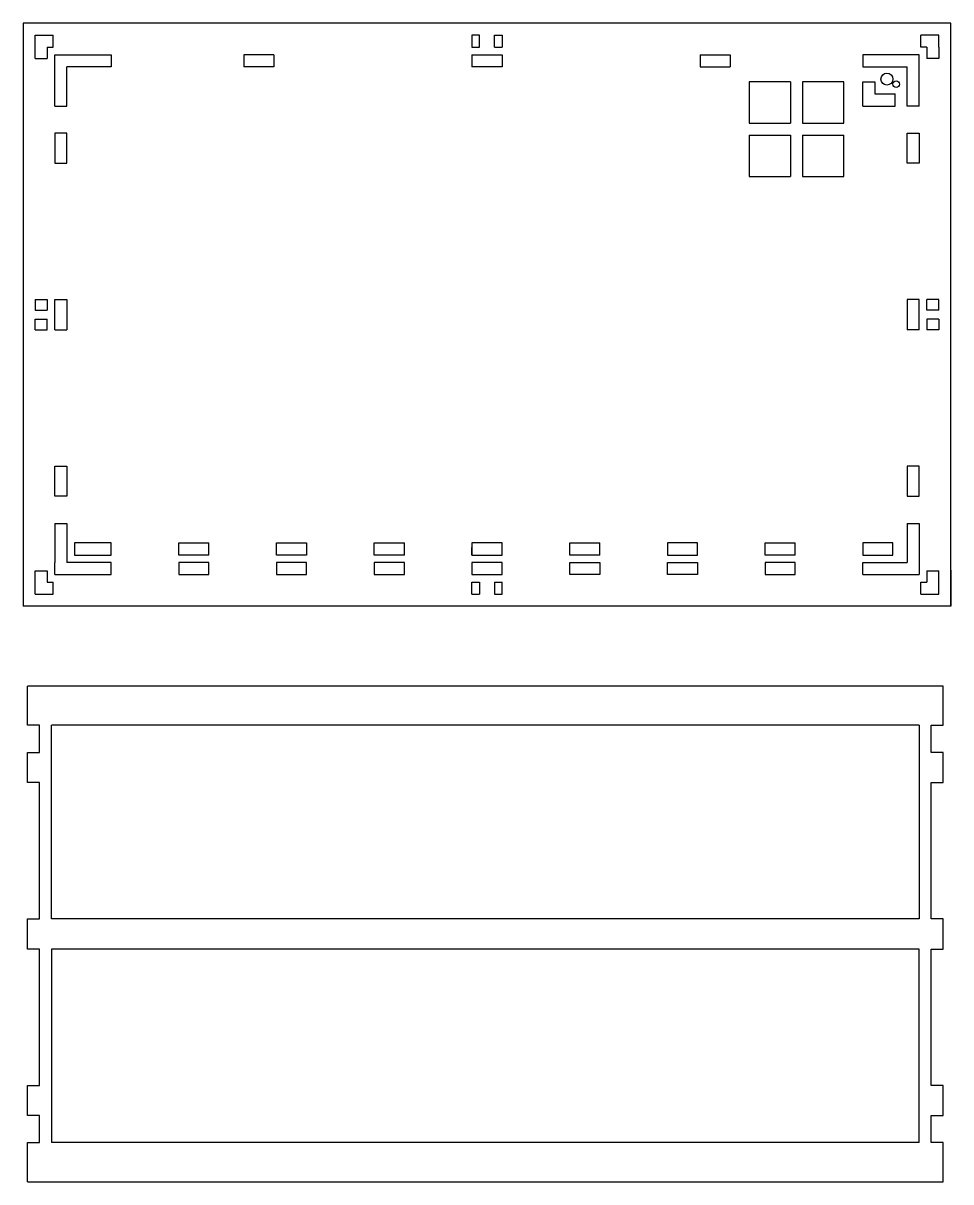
# Model space of a CAD drawing. Header units: millimetres. Extents: x 1909 to 5401, y -1249 to 880.
# Drawn here: x 3246 to 3862, y -1225 to -456 of the extents above; entities that cross this region are included whole.
import ezdxf

# ---------------------------------------------------------------- set-up
doc = ezdxf.new("R2010")
doc.units = ezdxf.units.MM

msp = doc.modelspace()

# ---------------------------------------------------------------- linework, layer by layer
for p, q in [((3861.99, -456.25), (3245.99, -456.25)), ((3245.99, -456.25), (3245.99, -843.25)), ((3861.99, -843.25), (3861.99, -456.25)), ((3253.99, -472.25), (3253.99, -464.25)), ((3253.99, -464.25), (3265.99, -464.25)), ((3265.99, -472.25), (3265.99, -464.25)), ((3548.99, -464.25), (3543.99, -464.25)), ((3543.99, -464.25), (3543.99, -472.25)), ((3548.99, -472.25), (3548.99, -464.25)), ((3558.99, -472.25), (3558.99, -464.25)), ((3558.99, -464.25), (3563.99, -464.25)), ((3563.99, -464.25), (3563.99, -472.25)), ((3853.99, -464.25), (3841.99, -464.25)), ((3841.99, -472.25), (3841.99, -464.25)), ((3853.99, -472.25), (3853.99, -464.25)), ((3253.99, -479.75), (3253.99, -472.25)), ((3261.99, -472.25), (3265.99, -472.25)), ((3261.99, -472.25), (3261.99, -479.75)), ((3543.99, -472.25), (3548.99, -472.25)), ((3558.99, -472.25), (3563.99, -472.25)), ((3845.99, -472.25), (3841.99, -472.25)), ((3845.99, -472.25), (3845.99, -479.75)), ((3853.99, -472.25), (3853.99, -479.75)), ((3253.99, -479.75), (3261.99, -479.75)), ((3266.99, -477.25), (3304.41, -477.25)), ((3266.99, -485.25), (3266.99, -477.25)), ((3304.41, -477.25), (3304.41, -485.25)), ((3412.49, -477.25), (3392.49, -477.25)), ((3392.49, -477.25), (3392.49, -485.25)), ((3412.49, -477.25), (3412.49, -485.25)), ((3543.99, -477.25), (3543.99, -485.25)), ((3543.99, -477.25), (3563.99, -477.25)), ((3563.99, -477.25), (3563.99, -485.25)), ((3695.49, -477.25), (3695.49, -485.25)), ((3695.49, -477.25), (3715.49, -477.25)), ((3715.49, -477.25), (3715.49, -485.25)), ((3840.99, -477.25), (3803.57, -477.25)), ((3803.57, -477.25), (3803.57, -485.25)), ((3840.99, -485.25), (3840.99, -477.25)), ((3853.99, -479.75), (3845.99, -479.75)), ((3266.99, -511.25), (3266.99, -485.25)), ((3266.99, -511.25), (3266.99, -485.25)), ((3274.99, -511.25), (3274.99, -485.25)), ((3304.41, -485.25), (3274.99, -485.25)), ((3412.49, -485.25), (3392.49, -485.25)), ((3563.99, -485.25), (3543.99, -485.25)), ((3695.49, -485.25), (3715.49, -485.25)), ((3803.57, -485.25), (3832.99, -485.25)), ((3832.99, -511.25), (3832.99, -485.25)), ((3840.99, -511.25), (3840.99, -485.25)), ((3840.99, -511.25), (3840.99, -485.25)), ((3728.03, -495.12), (3728.03, -522.62)), ((3755.53, -495.12), (3728.03, -495.12)), ((3755.53, -495.12), (3755.53, -522.62)), ((3791.03, -495.12), (3763.53, -495.12)), ((3763.53, -495.12), (3763.53, -522.62)), ((3791.03, -522.62), (3791.03, -495.12)), ((3803.57, -495.25), (3811.57, -495.25)), ((3803.57, -503.25), (3803.57, -495.25)), ((3811.57, -495.25), (3811.57, -503.25)), ((3803.57, -511.25), (3803.57, -503.25)), ((3811.57, -503.25), (3824.99, -503.25)), ((3824.99, -511.25), (3824.99, -503.25)), ((3266.99, -511.25), (3274.99, -511.25)), ((3803.57, -511.25), (3811.57, -511.25)), ((3811.57, -511.25), (3824.99, -511.25)), ((3840.99, -511.25), (3832.99, -511.25)), ((3728.03, -522.62), (3755.53, -522.62)), ((3763.53, -522.62), (3791.03, -522.62)), ((3266.99, -529.25), (3266.99, -549.25)), ((3274.99, -529.25), (3266.99, -529.25)), ((3274.99, -549.25), (3274.99, -529.25)), ((3728.03, -530.62), (3755.53, -530.62)), ((3728.03, -530.62), (3728.03, -558.12)), ((3755.53, -530.62), (3755.53, -558.12)), ((3763.53, -530.62), (3763.53, -558.12)), ((3763.53, -530.62), (3791.03, -530.62)), ((3791.03, -558.12), (3791.03, -530.62)), ((3832.99, -549.25), (3832.99, -529.25)), ((3832.99, -529.25), (3840.99, -529.25)), ((3840.99, -529.25), (3840.99, -549.25)), ((3266.99, -549.25), (3274.99, -549.25)), ((3840.99, -549.25), (3832.99, -549.25)), ((3728.03, -558.12), (3755.53, -558.12)), ((3763.53, -558.12), (3791.03, -558.12)), ((3253.99, -639.75), (3253.99, -646.75)), ((3253.99, -639.75), (3261.99, -639.75)), ((3261.99, -639.75), (3261.99, -646.75)), ((3266.99, -639.75), (3274.99, -639.75)), ((3266.99, -659.75), (3266.99, -639.75)), ((3274.99, -639.75), (3274.99, -659.75)), ((3840.99, -639.75), (3832.99, -639.75)), ((3832.99, -639.75), (3832.99, -659.75)), ((3840.99, -659.75), (3840.99, -639.75)), ((3853.99, -639.75), (3845.99, -639.75)), ((3845.99, -646.75), (3845.99, -639.75)), ((3853.99, -646.75), (3853.99, -639.75)), ((3253.99, -646.75), (3261.99, -646.75)), ((3253.99, -652.75), (3261.99, -652.75)), ((3253.99, -659.75), (3253.99, -652.75)), ((3261.99, -659.75), (3261.99, -652.75)), ((3853.99, -646.75), (3845.99, -646.75)), ((3845.99, -652.75), (3845.99, -659.75)), ((3853.99, -652.75), (3845.99, -652.75)), ((3853.99, -652.75), (3853.99, -659.75)), ((3253.99, -659.75), (3261.99, -659.75)), ((3266.99, -659.75), (3274.99, -659.75)), ((3840.99, -659.75), (3832.99, -659.75)), ((3853.99, -659.75), (3845.99, -659.75)), ((3266.99, -750.25), (3274.99, -750.25)), ((3266.99, -770.25), (3266.99, -750.25)), ((3274.99, -750.25), (3274.99, -770.25)), ((3832.99, -750.25), (3832.99, -770.25)), ((3840.99, -750.25), (3832.99, -750.25)), ((3840.99, -770.25), (3840.99, -750.25)), ((3274.99, -770.25), (3266.99, -770.25)), ((3832.99, -770.25), (3840.99, -770.25)), ((3266.99, -788.25), (3274.99, -788.25)), ((3266.99, -788.25), (3266.99, -814.25)), ((3274.99, -788.25), (3274.99, -814.25)), ((3832.99, -788.25), (3832.99, -814.25)), ((3832.99, -788.25), (3840.99, -788.25)), ((3840.99, -788.25), (3840.99, -814.25)), ((3304.41, -801.25), (3279.99, -801.25)), ((3279.99, -801.25), (3279.99, -809.25)), ((3304.41, -809.25), (3304.41, -801.25)), ((3349.31, -809.25), (3349.31, -801.25)), ((3349.31, -801.25), (3369.31, -801.25)), ((3369.31, -809.25), (3369.31, -801.25)), ((3414.2, -809.25), (3414.2, -801.25)), ((3414.2, -801.25), (3434.2, -801.25)), ((3434.2, -801.25), (3434.2, -809.25)), ((3479.1, -801.25), (3499.1, -801.25)), ((3479.1, -809.25), (3479.1, -801.25)), ((3499.1, -809.25), (3499.1, -801.25)), ((3543.99, -801.25), (3543.99, -809.25)), ((3563.99, -801.25), (3543.99, -801.25)), ((3543.99, -809.25), (3543.99, -804.25)), ((3563.99, -809.25), (3563.99, -801.25)), ((3608.89, -801.25), (3628.89, -801.25)), ((3608.89, -809.25), (3608.89, -801.25)), ((3628.89, -809.25), (3628.89, -801.25)), ((3673.78, -801.25), (3673.78, -809.25)), ((3693.78, -801.25), (3673.78, -801.25)), ((3693.78, -809.25), (3693.78, -801.25)), ((3738.68, -801.25), (3758.68, -801.25)), ((3738.68, -809.25), (3738.68, -801.25)), ((3758.68, -809.25), (3758.68, -801.25)), ((3823.57, -801.25), (3803.57, -801.25)), ((3803.57, -801.25), (3803.57, -809.25)), ((3823.57, -809.25), (3823.57, -801.25)), ((3266.99, -822.25), (3266.99, -814.25)), ((3304.41, -814.25), (3274.99, -814.25)), ((3279.99, -809.25), (3287.99, -809.25)), ((3284.41, -809.25), (3304.41, -809.25)), ((3304.41, -822.25), (3304.41, -814.25)), ((3369.31, -809.25), (3349.31, -809.25)), ((3369.31, -814.25), (3349.31, -814.25)), ((3349.31, -814.25), (3349.31, -822.25)), ((3369.31, -822.25), (3369.31, -814.25)), ((3434.2, -809.25), (3414.2, -809.25)), ((3414.2, -814.25), (3414.2, -822.25)), ((3434.2, -814.25), (3414.2, -814.25)), ((3434.2, -822.25), (3434.2, -814.25)), ((3499.1, -809.25), (3479.1, -809.25)), ((3499.1, -814.25), (3479.1, -814.25)), ((3479.1, -814.25), (3479.1, -822.25)), ((3499.1, -822.25), (3499.1, -814.25)), ((3543.99, -809.25), (3563.99, -809.25)), ((3563.99, -814.25), (3543.99, -814.25)), ((3543.99, -814.25), (3543.99, -822.25)), ((3563.99, -822.25), (3563.99, -814.25)), ((3628.89, -809.25), (3608.89, -809.25)), ((3608.89, -822.25), (3608.89, -814.25)), ((3608.89, -814.25), (3628.89, -814.25)), ((3628.89, -814.25), (3628.89, -822.25)), ((3673.78, -809.25), (3693.78, -809.25)), ((3673.78, -814.25), (3693.78, -814.25)), ((3673.78, -822.25), (3673.78, -814.25)), ((3693.78, -814.25), (3693.78, -822.25)), ((3758.68, -809.25), (3738.68, -809.25)), ((3758.68, -814.25), (3738.68, -814.25)), ((3738.68, -814.25), (3738.68, -822.25)), ((3758.68, -822.25), (3758.68, -814.25)), ((3803.57, -809.25), (3823.57, -809.25)), ((3803.57, -822.25), (3803.57, -814.25)), ((3803.57, -814.25), (3832.99, -814.25)), ((3840.99, -814.25), (3840.99, -822.25)), ((3253.99, -819.75), (3261.99, -819.75)), ((3253.99, -835.25), (3253.99, -819.75)), ((3261.99, -819.75), (3261.99, -827.25)), ((3266.99, -822.25), (3304.41, -822.25)), ((3349.31, -822.25), (3369.31, -822.25)), ((3414.2, -822.25), (3434.2, -822.25)), ((3479.1, -822.25), (3499.1, -822.25)), ((3543.99, -822.25), (3563.99, -822.25)), ((3628.89, -822.25), (3608.89, -822.25)), ((3693.78, -822.25), (3673.78, -822.25)), ((3738.68, -822.25), (3758.68, -822.25)), ((3803.57, -822.25), (3840.99, -822.25)), ((3845.99, -819.75), (3845.99, -827.25)), ((3845.99, -819.75), (3853.99, -819.75)), ((3853.99, -835.25), (3853.99, -819.75)), ((3861.99, -819.25), (3861.99, -843.25)), ((3261.99, -827.25), (3265.99, -827.25)), ((3265.99, -835.25), (3265.99, -827.25)), ((3543.99, -827.25), (3548.99, -827.25)), ((3543.99, -835.25), (3543.99, -827.25)), ((3548.99, -827.25), (3548.99, -835.25)), ((3558.99, -827.25), (3558.99, -835.25)), ((3558.99, -827.25), (3563.99, -827.25)), ((3563.99, -835.25), (3563.99, -827.25)), ((3841.99, -827.25), (3845.99, -827.25)), ((3841.99, -835.25), (3841.99, -827.25)), ((3253.99, -835.25), (3265.99, -835.25)), ((3543.99, -835.25), (3548.99, -835.25)), ((3558.99, -835.25), (3563.99, -835.25)), ((3841.99, -835.25), (3853.99, -835.25)), ((3861.99, -843.25), (3245.99, -843.25)), ((3248.87, -922.29), (3248.87, -896.29)), ((3856.91, -896.29), (3248.87, -896.29)), ((3248.87, -896.29), (3248.87, -896.29)), ((3856.91, -922.29), (3856.91, -896.29)), ((3256.87, -922.29), (3248.87, -922.29)), ((3256.87, -940.29), (3256.87, -922.29)), ((3264.89, -1050.79), (3264.89, -922.29)), ((3840.91, -922.29), (3264.89, -922.29)), ((3840.91, -922.29), (3840.91, -1050.79)), ((3848.91, -940.29), (3848.91, -922.29)), ((3848.91, -922.29), (3856.91, -922.29)), ((3248.89, -940.29), (3256.87, -940.29)), ((3248.89, -960.29), (3248.89, -940.29)), ((3856.89, -940.29), (3848.91, -940.29)), ((3856.89, -960.29), (3856.89, -940.29)), ((3256.89, -960.29), (3248.89, -960.29)), ((3256.89, -1050.79), (3256.89, -960.29)), ((3848.89, -1050.79), (3848.89, -960.29)), ((3848.89, -960.29), (3856.89, -960.29)), ((3248.89, -1050.79), (3256.89, -1050.79)), ((3248.89, -1070.79), (3248.89, -1050.79)), ((3840.91, -1050.79), (3264.89, -1050.79)), ((3856.89, -1050.79), (3848.89, -1050.79)), ((3856.89, -1070.79), (3856.89, -1050.79)), ((3256.89, -1070.79), (3248.89, -1070.79)), ((3256.89, -1161.29), (3256.89, -1070.79)), ((3840.89, -1070.79), (3264.89, -1070.79)), ((3264.89, -1070.79), (3264.89, -1199.28)), ((3840.89, -1199.29), (3840.89, -1070.79)), ((3848.89, -1161.29), (3848.89, -1070.79)), ((3848.89, -1070.79), (3856.89, -1070.79)), ((3248.89, -1161.29), (3256.89, -1161.29)), ((3248.89, -1181.29), (3248.89, -1161.29)), ((3856.89, -1161.29), (3848.89, -1161.29)), ((3856.89, -1181.29), (3856.89, -1161.29)), ((3256.89, -1181.29), (3248.89, -1181.29)), ((3256.89, -1199.29), (3256.89, -1181.29)), ((3848.89, -1199.29), (3848.89, -1181.29)), ((3848.89, -1181.29), (3856.89, -1181.29)), ((3248.89, -1199.29), (3256.89, -1199.29)), ((3248.89, -1225.29), (3248.89, -1199.29)), ((3840.89, -1199.29), (3264.89, -1199.28)), ((3856.89, -1199.29), (3848.89, -1199.29)), ((3856.89, -1225.29), (3856.89, -1199.29)), ((3248.89, -1225.29), (3264.89, -1225.29)), ((3264.89, -1225.29), (3856.89, -1225.29))]:
    msp.add_line(p, q)
for centre, radius in [((3819.58, -493.37), 4), ((3825.71, -496.7), 2.24)]:
    msp.add_circle(centre, radius)

doc.saveas('drawing.dxf')
